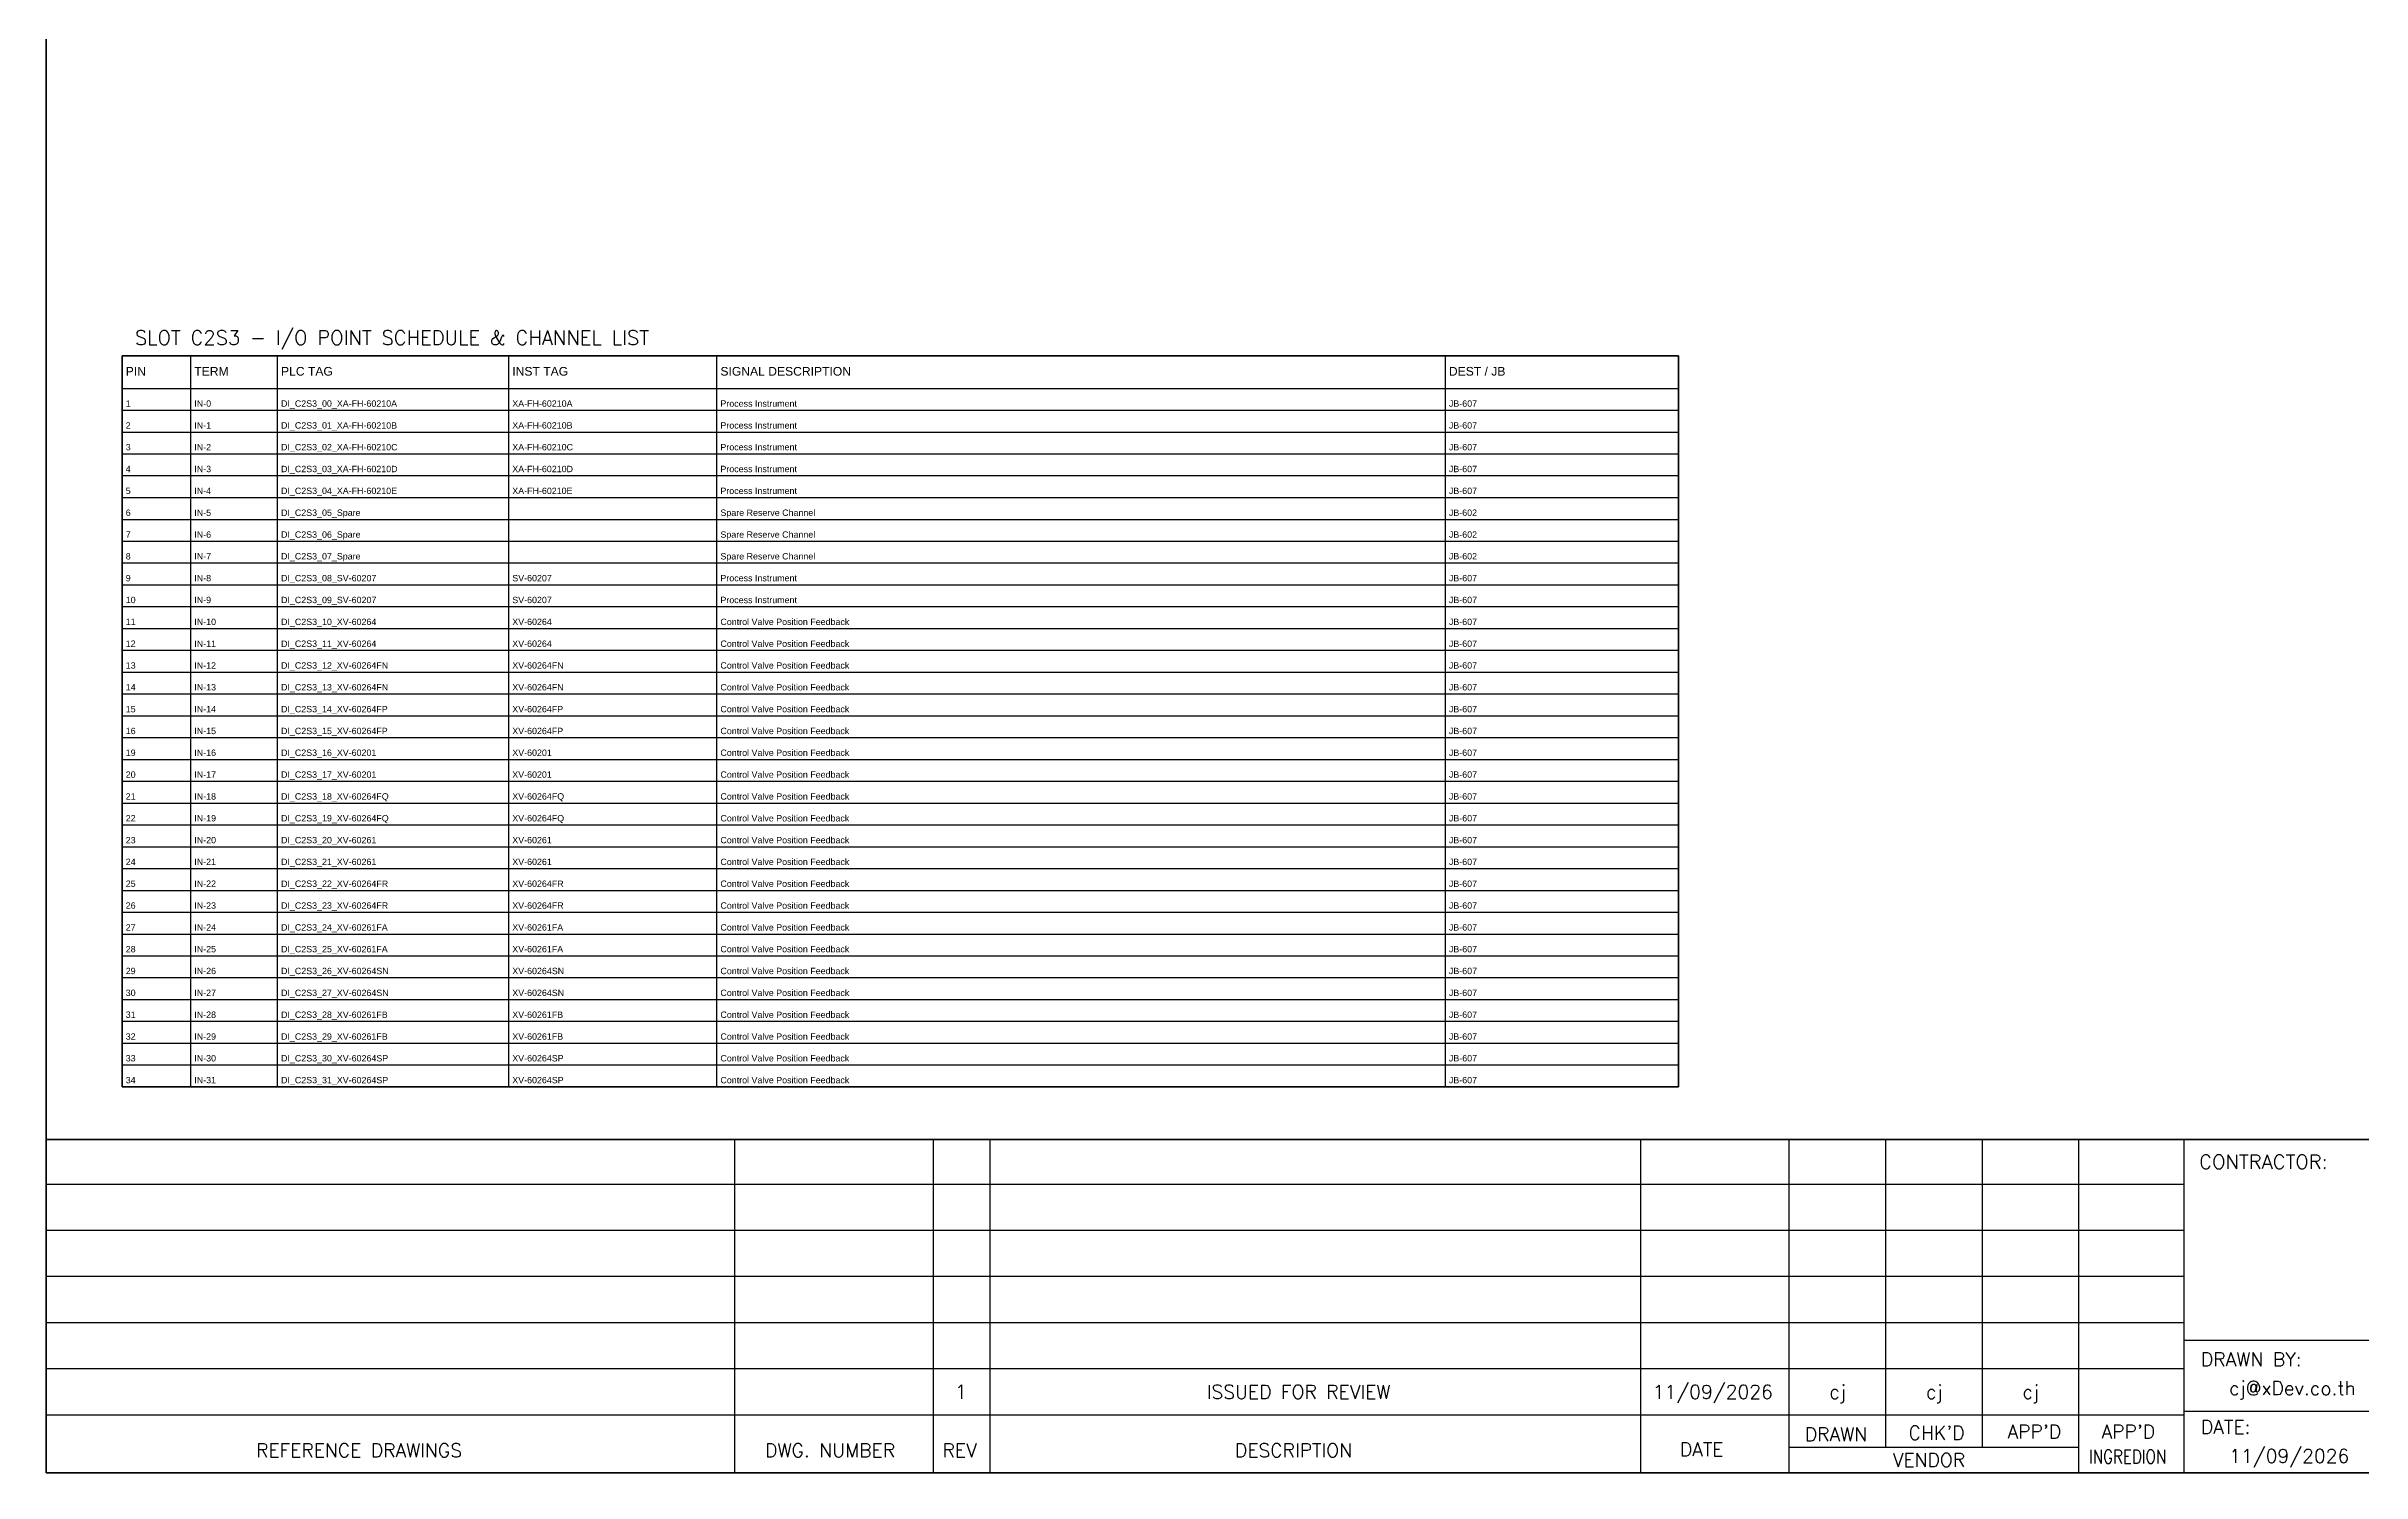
# Model space of a CAD drawing. Header units: millimetres. Extents: x 0 to 54213, y -3004 to 2820.
# Drawn here: x 12580 to 14582, y -3004 to -1770 of the extents above; entities that cross this region are included whole.
import ezdxf
from ezdxf.enums import TextEntityAlignment as Align

# ---------------------------------------------------------------- set-up
doc = ezdxf.new("R2010")
doc.units = ezdxf.units.MM
for name, color, linetype in [('GT_1', 9, 'Continuous'), ('HELPPOINT', 7, 'Continuous'), ('MEMBER', 7, 'Continuous')]:
    doc.layers.add(name, color=color, linetype=linetype)
doc.styles.add('ROMANS', font='romans.shx', dxfattribs={"width": 0.85, "height": 25})
doc.styles.get("Standard").update_dxf_attribs({"font": 'arial.ttf'})

msp = doc.modelspace()

# ---------------------------------------------------------------- linework, layer by layer
at = {"color": 7}
for p, q in [((12704.9, -2670.4), (12704.9, -2038.3)), ((12779.9, -2670.4), (12779.9, -2038.3)), ((12979.9, -2670.4), (12979.9, -2038.3)), ((13159.9, -2670.4), (13159.9, -2038.3)), ((13789.9, -2670.4), (13789.9, -2038.3)), ((12645.6, -2066.3), (13991.4, -2066.3))]:
    msp.add_line(p, q, dxfattribs=at)
at = {"color": 8}
for p, q in [((12645.6, -2085.2), (13991.4, -2085.2)), ((12645.6, -2104.1), (13991.4, -2104.1)), ((12645.6, -2122.9), (13991.4, -2122.9)), ((12645.6, -2141.8), (13991.4, -2141.8)), ((12645.6, -2160.7), (13991.4, -2160.7)), ((12645.6, -2179.6), (13991.4, -2179.6)), ((12645.6, -2198.5), (13991.4, -2198.5)), ((12645.6, -2217.3), (13991.4, -2217.3)), ((12645.6, -2236.2), (13991.4, -2236.2)), ((12645.6, -2255.1), (13991.4, -2255.1)), ((12645.6, -2274), (13991.4, -2274)), ((12645.6, -2292.9), (13991.4, -2292.9)), ((12645.6, -2311.7), (13991.4, -2311.7)), ((12645.6, -2330.6), (13991.4, -2330.6)), ((12645.6, -2349.5), (13991.4, -2349.5)), ((12645.6, -2368.4), (13991.4, -2368.4)), ((12645.6, -2387.2), (13991.4, -2387.2)), ((12645.6, -2406.1), (13991.4, -2406.1)), ((12645.6, -2425), (13991.4, -2425)), ((12645.6, -2443.9), (13991.4, -2443.9)), ((12645.6, -2462.8), (13991.4, -2462.8)), ((12645.6, -2481.6), (13991.4, -2481.6)), ((12645.6, -2500.5), (13991.4, -2500.5)), ((12645.6, -2519.4), (13991.4, -2519.4)), ((12645.6, -2538.3), (13991.4, -2538.3)), ((12645.6, -2557.1), (13991.4, -2557.1)), ((12645.6, -2576), (13991.4, -2576)), ((12645.6, -2594.9), (13991.4, -2594.9)), ((12645.6, -2613.8), (13991.4, -2613.8)), ((12645.6, -2632.7), (13991.4, -2632.7)), ((12645.6, -2651.5), (13991.4, -2651.5))]:
    msp.add_line(p, q, dxfattribs=at)
msp.add_lwpolyline([(12645.6, -2038.3), (13991.4, -2038.3), (13991.4, -2670.4), (12645.6, -2670.4)], close=True)
at = {"color": 7}
msp.add_lwpolyline([(12645.6, -2670.4), (13991.4, -2670.4), (13991.4, -2038.3), (12645.6, -2038.3), (12645.6, -2670.4)], dxfattribs=at)
at = {"layer": 'GT_1', "color": 4}
for p, q in [((13175.3, -3004.2), (13175.3, -2716.1)), ((13347.2, -3004.2), (13347.2, -2716.1)), ((13396.3, -3004.2), (13396.3, -2716.1)), ((13959, -3004.2), (13959, -2716.1)), ((14087.3, -3004.2), (14087.3, -2716.1)), ((14170.9, -2982.4), (14170.9, -2716.1)), ((14254.4, -2982.4), (14254.4, -2716)), ((14337.7, -3004.2), (14337.7, -2716.1)), ((14428.7, -3004.2), (14428.7, -2716.1)), ((14428.7, -2754.9), (12579.9, -2754.9)), ((14428.7, -2794.7), (12579.9, -2794.7)), ((14428.7, -2834.6), (12579.9, -2834.6)), ((14428.7, -2874.6), (12579.9, -2874.6)), ((15215.7, -2889.9), (14428.7, -2889.9)), ((14428.7, -2914.5), (12579.9, -2914.5)), ((14428.6, -2954.4), (12579.9, -2954.4)), ((15215.7, -2951.3), (14428.7, -2951.3)), ((14337.7, -2982.4), (14087.3, -2982.4))]:
    msp.add_line(p, q, dxfattribs=at)
at = {"layer": 'HELPPOINT', "color": 4, "lineweight": 35}
for p, q in [((12579.9, -3004.2), (12579.9, -300)), ((12579.9, -3004.2), (12579.9, -300)), ((16473.2, -3004.2), (12579.9, -3004.2)), ((16473.2, -3004.2), (12579.9, -3004.2))]:
    msp.add_line(p, q, dxfattribs=at)
at = {"layer": 'MEMBER', "color": 4, "lineweight": 35}
msp.add_line((12579.9, -2716.1), (16473.2, -2716.1), dxfattribs=at)
msp.add_line((12579.9, -2716.1), (16473.2, -2716.1), dxfattribs=at)

# ---------------------------------------------------------------- texts
at = {"color": 3}
for s, p in [('PIN', (12648.6, -2055.3)), ('TERM', (12707.9, -2055.3)), ('PLC TAG', (12782.9, -2055.3)), ('INST TAG', (12982.9, -2055.3)), ('SIGNAL DESCRIPTION', (13162.9, -2055.3)), ('DEST / JB', (13792.9, -2055.3))]:
    msp.add_text(s, height=7.5, dxfattribs=at).set_placement(p)
at = {"color": 7}
for s, p in [('1', (12648.6, -2082.2)), ('IN-0', (12707.9, -2082.2)), ('DI_C2S3_00_XA-FH-60210A', (12782.9, -2082.2)), ('XA-FH-60210A', (12982.9, -2082.2)), ('Process Instrument', (13162.9, -2082.2)), ('JB-607', (13792.9, -2082.2)), ('2', (12648.6, -2101.1)), ('IN-1', (12707.9, -2101.1)), ('DI_C2S3_01_XA-FH-60210B', (12782.9, -2101.1)), ('XA-FH-60210B', (12982.9, -2101.1)), ('Process Instrument', (13162.9, -2101.1)), ('JB-607', (13792.9, -2101.1)), ('3', (12648.6, -2119.9)), ('IN-2', (12707.9, -2119.9)), ('DI_C2S3_02_XA-FH-60210C', (12782.9, -2119.9)), ('XA-FH-60210C', (12982.9, -2119.9)), ('Process Instrument', (13162.9, -2119.9)), ('JB-607', (13792.9, -2119.9)), ('4', (12648.6, -2138.8)), ('IN-3', (12707.9, -2138.8)), ('DI_C2S3_03_XA-FH-60210D', (12782.9, -2138.8)), ('XA-FH-60210D', (12982.9, -2138.8)), ('Process Instrument', (13162.9, -2138.8)), ('JB-607', (13792.9, -2138.8)), ('5', (12648.6, -2157.7)), ('IN-4', (12707.9, -2157.7)), ('DI_C2S3_04_XA-FH-60210E', (12782.9, -2157.7)), ('XA-FH-60210E', (12982.9, -2157.7)), ('Process Instrument', (13162.9, -2157.7)), ('JB-607', (13792.9, -2157.7)), ('6', (12648.6, -2176.6)), ('IN-5', (12707.9, -2176.6)), ('DI_C2S3_05_Spare', (12782.9, -2176.6)), ('Spare Reserve Channel', (13162.9, -2176.6)), ('JB-602', (13792.9, -2176.6)), ('7', (12648.6, -2195.5)), ('IN-6', (12707.9, -2195.5)), ('DI_C2S3_06_Spare', (12782.9, -2195.5)), ('Spare Reserve Channel', (13162.9, -2195.5)), ('JB-602', (13792.9, -2195.5)), ('8', (12648.6, -2214.3)), ('IN-7', (12707.9, -2214.3)), ('DI_C2S3_07_Spare', (12782.9, -2214.3)), ('Spare Reserve Channel', (13162.9, -2214.3)), ('JB-602', (13792.9, -2214.3)), ('9', (12648.6, -2233.2)), ('IN-8', (12707.9, -2233.2)), ('DI_C2S3_08_SV-60207', (12782.9, -2233.2)), ('SV-60207', (12982.9, -2233.2)), ('Process Instrument', (13162.9, -2233.2)), ('JB-607', (13792.9, -2233.2)), ('10', (12648.6, -2252.1)), ('IN-9', (12707.9, -2252.1)), ('DI_C2S3_09_SV-60207', (12782.9, -2252.1)), ('SV-60207', (12982.9, -2252.1)), ('Process Instrument', (13162.9, -2252.1)), ('JB-607', (13792.9, -2252.1)), ('11', (12648.6, -2271)), ('IN-10', (12707.9, -2271)), ('DI_C2S3_10_XV-60264', (12782.9, -2271)), ('XV-60264', (12982.9, -2271)), ('Control Valve Position Feedback', (13162.9, -2271)), ('JB-607', (13792.9, -2271)), ('12', (12648.6, -2289.9)), ('IN-11', (12707.9, -2289.9)), ('DI_C2S3_11_XV-60264', (12782.9, -2289.9)), ('XV-60264', (12982.9, -2289.9)), ('Control Valve Position Feedback', (13162.9, -2289.9)), ('JB-607', (13792.9, -2289.9)), ('13', (12648.6, -2308.7)), ('14', (12648.6, -2327.6)), ('IN-12', (12707.9, -2308.7)), ('IN-13', (12707.9, -2327.6)), ('DI_C2S3_12_XV-60264FN', (12782.9, -2308.7)), ('DI_C2S3_13_XV-60264FN', (12782.9, -2327.6)), ('XV-60264FN', (12982.9, -2308.7)), ('XV-60264FN', (12982.9, -2327.6)), ('Control Valve Position Feedback', (13162.9, -2308.7)), ('Control Valve Position Feedback', (13162.9, -2327.6)), ('JB-607', (13792.9, -2308.7)), ('JB-607', (13792.9, -2327.6)), ('15', (12648.6, -2346.5)), ('IN-14', (12707.9, -2346.5)), ('DI_C2S3_14_XV-60264FP', (12782.9, -2346.5)), ('XV-60264FP', (12982.9, -2346.5)), ('Control Valve Position Feedback', (13162.9, -2346.5)), ('JB-607', (13792.9, -2346.5)), ('16', (12648.6, -2365.4)), ('IN-15', (12707.9, -2365.4)), ('DI_C2S3_15_XV-60264FP', (12782.9, -2365.4)), ('XV-60264FP', (12982.9, -2365.4)), ('Control Valve Position Feedback', (13162.9, -2365.4)), ('JB-607', (13792.9, -2365.4)), ('19', (12648.6, -2384.2)), ('IN-16', (12707.9, -2384.2)), ('DI_C2S3_16_XV-60201', (12782.9, -2384.2)), ('XV-60201', (12982.9, -2384.2)), ('Control Valve Position Feedback', (13162.9, -2384.2)), ('JB-607', (13792.9, -2384.2)), ('20', (12648.6, -2403.1)), ('IN-17', (12707.9, -2403.1)), ('DI_C2S3_17_XV-60201', (12782.9, -2403.1)), ('XV-60201', (12982.9, -2403.1)), ('Control Valve Position Feedback', (13162.9, -2403.1)), ('JB-607', (13792.9, -2403.1)), ('21', (12648.6, -2422)), ('IN-18', (12707.9, -2422)), ('DI_C2S3_18_XV-60264FQ', (12782.9, -2422)), ('XV-60264FQ', (12982.9, -2422)), ('Control Valve Position Feedback', (13162.9, -2422)), ('JB-607', (13792.9, -2422)), ('22', (12648.6, -2440.9)), ('IN-19', (12707.9, -2440.9)), ('DI_C2S3_19_XV-60264FQ', (12782.9, -2440.9)), ('XV-60264FQ', (12982.9, -2440.9)), ('Control Valve Position Feedback', (13162.9, -2440.9)), ('JB-607', (13792.9, -2440.9)), ('23', (12648.6, -2459.8)), ('IN-20', (12707.9, -2459.8)), ('DI_C2S3_20_XV-60261', (12782.9, -2459.8)), ('XV-60261', (12982.9, -2459.8)), ('Control Valve Position Feedback', (13162.9, -2459.8)), ('JB-607', (13792.9, -2459.8)), ('24', (12648.6, -2478.6)), ('IN-21', (12707.9, -2478.6)), ('DI_C2S3_21_XV-60261', (12782.9, -2478.6)), ('XV-60261', (12982.9, -2478.6)), ('Control Valve Position Feedback', (13162.9, -2478.6)), ('JB-607', (13792.9, -2478.6)), ('25', (12648.6, -2497.5)), ('IN-22', (12707.9, -2497.5)), ('DI_C2S3_22_XV-60264FR', (12782.9, -2497.5)), ('XV-60264FR', (12982.9, -2497.5)), ('Control Valve Position Feedback', (13162.9, -2497.5)), ('JB-607', (13792.9, -2497.5)), ('26', (12648.6, -2516.4)), ('IN-23', (12707.9, -2516.4)), ('DI_C2S3_23_XV-60264FR', (12782.9, -2516.4)), ('XV-60264FR', (12982.9, -2516.4)), ('Control Valve Position Feedback', (13162.9, -2516.4)), ('JB-607', (13792.9, -2516.4)), ('27', (12648.6, -2535.3)), ('IN-24', (12707.9, -2535.3)), ('DI_C2S3_24_XV-60261FA', (12782.9, -2535.3)), ('XV-60261FA', (12982.9, -2535.3)), ('Control Valve Position Feedback', (13162.9, -2535.3)), ('JB-607', (13792.9, -2535.3)), ('28', (12648.6, -2554.1)), ('IN-25', (12707.9, -2554.1)), ('DI_C2S3_25_XV-60261FA', (12782.9, -2554.1)), ('XV-60261FA', (12982.9, -2554.1)), ('Control Valve Position Feedback', (13162.9, -2554.1)), ('JB-607', (13792.9, -2554.1)), ('29', (12648.6, -2573)), ('IN-26', (12707.9, -2573)), ('DI_C2S3_26_XV-60264SN', (12782.9, -2573)), ('XV-60264SN', (12982.9, -2573)), ('Control Valve Position Feedback', (13162.9, -2573)), ('JB-607', (13792.9, -2573)), ('30', (12648.6, -2591.9)), ('IN-27', (12707.9, -2591.9)), ('DI_C2S3_27_XV-60264SN', (12782.9, -2591.9)), ('XV-60264SN', (12982.9, -2591.9)), ('Control Valve Position Feedback', (13162.9, -2591.9)), ('JB-607', (13792.9, -2591.9)), ('31', (12648.6, -2610.8)), ('IN-28', (12707.9, -2610.8)), ('DI_C2S3_28_XV-60261FB', (12782.9, -2610.8)), ('XV-60261FB', (12982.9, -2610.8)), ('Control Valve Position Feedback', (13162.9, -2610.8)), ('JB-607', (13792.9, -2610.8)), ('32', (12648.6, -2629.7)), ('33', (12648.6, -2648.5)), ('IN-29', (12707.9, -2629.7)), ('IN-30', (12707.9, -2648.5)), ('DI_C2S3_29_XV-60261FB', (12782.9, -2629.7)), ('DI_C2S3_30_XV-60264SP', (12782.9, -2648.5)), ('XV-60261FB', (12982.9, -2629.7)), ('XV-60264SP', (12982.9, -2648.5)), ('Control Valve Position Feedback', (13162.9, -2629.7)), ('Control Valve Position Feedback', (13162.9, -2648.5)), ('JB-607', (13792.9, -2629.7)), ('JB-607', (13792.9, -2648.5)), ('34', (12648.6, -2667.4)), ('IN-31', (12707.9, -2667.4)), ('DI_C2S3_31_XV-60264SP', (12782.9, -2667.4)), ('XV-60264SP', (12982.9, -2667.4)), ('Control Valve Position Feedback', (13162.9, -2667.4)), ('JB-607', (13792.9, -2667.4))]:
    msp.add_text(s, height=5.5, dxfattribs=at).set_placement(p)
at = {"layer": 'MEMBER', "color": 4, "ltscale": 0.8, "style": 'ROMANS'}
for s, height, p in [('SLOT C2S3 - I/O POINT SCHEDULE & CHANNEL LIST', 12.35, (12656.5, -2028.6)), ('CONTRACTOR:', 12.35, (14441.8, -2741.5)), ('DRAWN BY:', 11.88, (14443.3, -2912.1)), ('cj@xDev.co.th', 11.875, (14467.7, -2937)), ("APP'D", 11.88, (14276.1, -2974.6)), ("APP'D", 11.88, (14357.3, -2974.6)), ('DATE:', 11.88, (14443.3, -2970.6)), ('REFERENCE DRAWINGS', 11.875, (12761.3, -2990.8)), ('DWG. NUMBER', 11.875, (13201.5, -2990.8)), ('REV', 11.88, (13355, -2990.8)), ('DESCRIPTION', 11.875, (13607.9, -2990.8)), ('DATE', 11.88, (13992.7, -2990)), ('DRAWN', 11.88, (14100.7, -2976.9)), ("CHK'D", 11.88, (14190.5, -2975.7)), ('11/09/2026', 11.88, (14467.7, -2995.7)), ('VENDOR', 11.88, (14176.8, -2999.1))]:
    msp.add_text(s, height=height, dxfattribs=at).set_placement(p)
for s, height, p in [('1', 11.9, (13370.8, -2934.3)), ('ISSUED FOR REVIEW', 11.875, (13662.9, -2934.3)), ('11/09/2026', 11.88, (14021.1, -2934.3)), ('cj', 11.88, (14129, -2934.3)), ('cj', 11.88, (14212.6, -2934.3)), ('cj', 11.88, (14296.1, -2934.3))]:
    msp.add_text(s, height=height, dxfattribs=at).set_placement(p, align=Align.MIDDLE_CENTER)
at = {"layer": 'MEMBER', "color": 4, "ltscale": 0.8, "style": 'ROMANS', "width": 0.8}
msp.add_text('INGREDION', height=11.88, dxfattribs=at).set_placement((14346.5, -2996.2))

doc.saveas('drawing.dxf')
